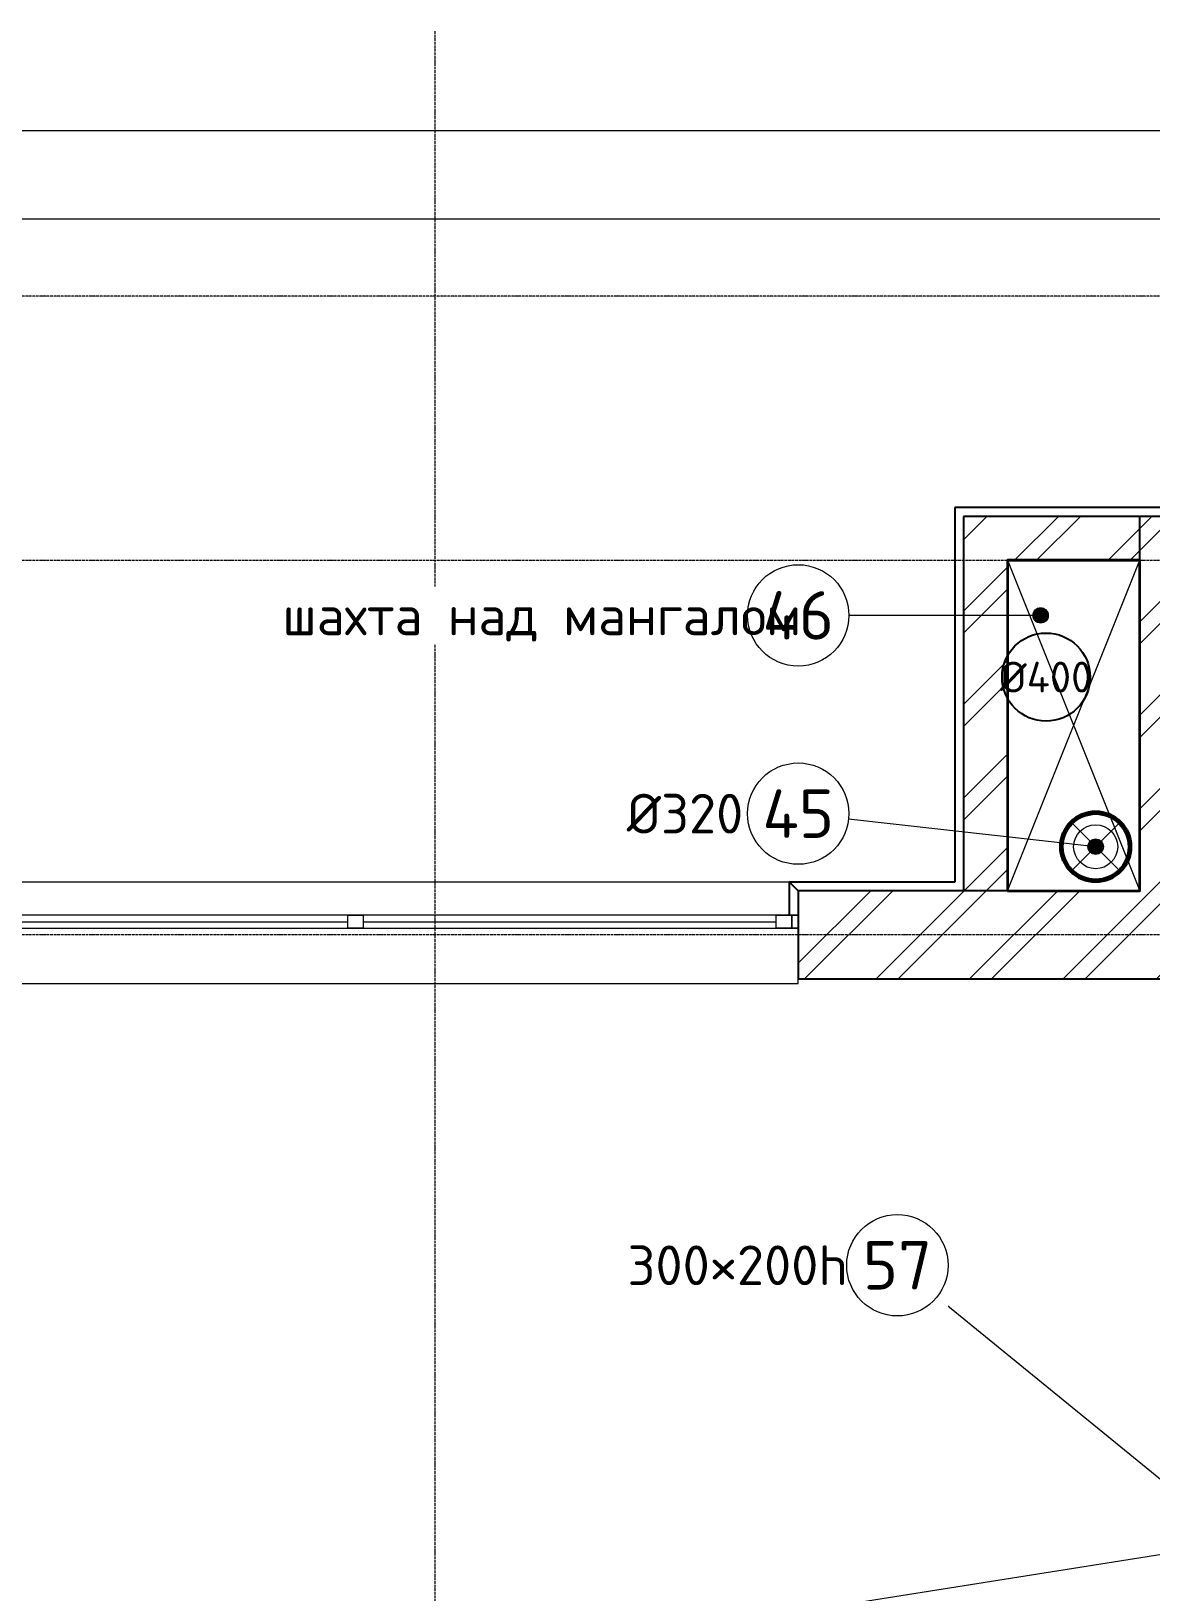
# Model space of a CAD drawing. Header units: millimetres. Extents: x -5016 to 63303, y -6019 to 98943.
# Drawn here: x 4269 to 9350, y 50818 to 57902 of the extents above; entities that cross this region are included whole.
import ezdxf
from ezdxf.enums import TextEntityAlignment as Align

# ---------------------------------------------------------------- set-up
doc = ezdxf.new("R2010")
doc.units = ezdxf.units.MM
doc.linetypes.add('Осевая 12-2-2', pattern=[16, 12, -2, 0, -2])
for name, color, linetype, lineweight in [('A-FLOR', 9, 'Continuous', 13), ('A-GLAZ', 8, 'Continuous', 13), ('A-WALL', 8, 'Continuous', 13), ('A-WALL-PATT', 8, 'Continuous', 13), ('S-GRID', 8, 'Continuous', 13), ('АР_подложка', 8, 'Continuous', 13), ('ТЗ_АР', 5, 'Continuous', 35), ('ТЗ_АР_марки', 7, 'Continuous', 18), ('ТЗ_контекст', 8, 'Continuous', 18)]:
    doc.layers.add(name, color=color, linetype=linetype, lineweight=lineweight)
doc.styles.add('GOST', font='isocpeur.ttf', dxfattribs={"width": 0.9})
pattern_1 = [(45, (0, 0), (-212.132, 212.132), []), (45, (0, 100), (-212.132, 212.132), [])]

# ---------------------------------------------------------------- blocks, each defined once
blk = doc.blocks.new('INT 20 Окно Прямоугольник 3ст - INT 20 Окно Прямоугольник 3ст 6000_3000-1568890-Этаж 2 - Планировка')
at = {"layer": 'A-GLAZ'}
for p, q in [((2960, 240), (-2960, 240)), ((-3000, 90), (-2900, 90)), ((-2970, 90), (-3000, 90)), ((-2970, 30), (-2970, 90)), ((-2900, 90), (-2970, 90)), ((-2970, 90), (-2970, 30)), ((-1025, 90), (-955, 90)), ((-955, 90), (-1025, 90)), ((955, 90), (1025, 90)), ((1025, 90), (955, 90)), ((2900, 90), (3000, 90)), ((2970, 90), (2900, 90)), ((3000, 90), (2970, 90)), ((2970, 90), (2970, 30)), ((2970, 30), (2970, 90)), ((-3000, 30), (-2970, 30)), ((-2900, 30), (-3000, 30)), ((-2970, 30), (-2900, 30)), ((-955, 30), (-1025, 30)), ((-1025, 30), (-955, 30)), ((1025, 30), (955, 30)), ((955, 30), (1025, 30)), ((3000, 30), (2900, 30)), ((2900, 30), (2970, 30)), ((2970, 30), (3000, 30)), ((-3000, -200), (-3000, -220)), ((3000, -220), (3000, -200)), ((-3000, -220), (3000, -220))]:
    blk.add_line(p, q, dxfattribs=at)
blk = doc.blocks.new('INT 20 Откосы окон снаружи Прямоугольник - INT 20 Откосы окон снаружи Прямоугольник-1566592-Этаж 2 - Планировка')
at = {"layer": 'A-WALL', "lineweight": 25}
for p, q in [((-2976.7, 70), (-2976.7, -80)), ((2943.3, -80), (2943.3, 70))]:
    blk.add_line(p, q, dxfattribs=at)
blk = doc.blocks.new('INT 20 Стекло - Стекло-1566597-Этаж 2 - Планировка')
at = {"layer": 'A-GLAZ'}
for p, q in [((1510, 30), (-400, 30)), ((-400, 30), (-400, -30)), ((-400, 0), (1510, 0)), ((1510, -30), (1510, 30)), ((-400, -30), (1510, -30))]:
    blk.add_line(p, q, dxfattribs=at)
blk = doc.blocks.new('INT 20 Стекло - Стекло-1566596-Этаж 2 - Планировка')
at = {"layer": 'A-GLAZ'}
for p, q in [((1475, 30), (-400, 30)), ((-400, 30), (-400, -30)), ((-400, 0), (1475, 0)), ((1475, -30), (1475, 30)), ((-400, -30), (1475, -30))]:
    blk.add_line(p, q, dxfattribs=at)
blk = doc.blocks.new('АР_plan2')
at = {"layer": 'A-WALL-PATT', "lineweight": 9}
h = blk.add_hatch(dxfattribs=at)
h.set_pattern_fill('FP_1', color=256, style=0, pattern_type=2)
h.set_pattern_definition(pattern_1)
h.paths.add_polyline_path([(11468.2, 20172.6), (11468.2, 20372.6), (10668.2, 20372.6), (10668.2, 20172.6), (10875.4, 20172.6)])
h = blk.add_hatch(dxfattribs=at)
h.set_pattern_fill('FP_1', color=256, style=0, pattern_type=2)
h.set_pattern_definition(pattern_1)
h.paths.add_polyline_path([(11868.2, 18672.6), (11868.2, 20372.6), (11468.2, 20372.6), (11468.2, 18672.6)])
h = blk.add_hatch(dxfattribs=at)
h.set_pattern_fill('FP_1', color=256, style=0, pattern_type=2)
h.set_pattern_definition(pattern_1)
h.paths.add_polyline_path([(10668.2, 18672.6), (10868.2, 18672.6), (10868.2, 20172.6), (10668.2, 20172.6)])
h = blk.add_hatch(dxfattribs=at)
h.set_pattern_fill('FP_1', color=256, style=0, pattern_type=2)
h.set_pattern_definition(pattern_1)
h.paths.add_polyline_path([(11568.2, 18272.6), (11868.2, 18272.6), (11868.2, 18672.6), (9918.2, 18672.6), (9918.2, 18272.6), (10875.4, 18272.6)])
h.paths.add_polyline_path([(3654.8, 18272.6), (3918.2, 18272.6), (3918.2, 18672.6), (1968.2, 18672.6), (1968.2, 18272.6), (2368.2, 18272.6)])
at = {"layer": 'A-FLOR'}
for p, q in [((12518.2, 22122.6), (1418.2, 22122.6)), ((3168.2, 21722.6), (12118.2, 21722.6))]:
    blk.add_line(p, q, dxfattribs=at)
at = {"layer": 'A-WALL', "lineweight": 25}
for p, q in [((10628.2, 20412.6), (10628.2, 18712.6)), ((12048.2, 20412.6), (10628.2, 20412.6)), ((12008.2, 20372.6), (10668.2, 20372.6)), ((10668.2, 20372.6), (10668.2, 18672.6)), ((11468.2, 18672.6), (11468.2, 20372.6)), ((10868.2, 20172.6), (11468.2, 20172.6)), ((10868.2, 18672.6), (10868.2, 20172.6)), ((10628.2, 18712.6), (9878.2, 18712.6)), ((9878.2, 18712.6), (9918.2, 18672.6)), ((9918.2, 18672.6), (9918.2, 18272.6)), ((11468.2, 18672.6), (9918.2, 18672.6)), ((9918.2, 18272.6), (11868.2, 18272.6))]:
    blk.add_line(p, q, dxfattribs=at)
at = {"layer": 'S-GRID', "color": 251, "linetype": 'Осевая 12-2-2', "true_color": 0x646464}
for p, q in [((8268.2, 22574.8), (8268.2, -1346.2)), ((23375.6, 21372.6), (-1176.1, 21372.6)), ((23375.6, 20172.6), (-1176.1, 20172.6)), ((23375.6, 18472.6), (-1176.1, 18472.6))]:
    blk.add_line(p, q, dxfattribs=at)
at = {"layer": 'A-GLAZ'}
for name, p in [('INT 20 Окно Прямоугольник 3ст - INT 20 Окно Прямоугольник 3ст 6000_3000-1568890-Этаж 2 - Планировка', (6918.2, 18472.6)), ('INT 20 Стекло - Стекло-1566597-Этаж 2 - Планировка', (6363.2, 18532.6)), ('INT 20 Стекло - Стекло-1566596-Этаж 2 - Планировка', (8343.2, 18532.6))]:
    blk.add_blockref(name, p, dxfattribs=at)
at = {"layer": 'A-WALL', "lineweight": 25}
blk.add_blockref('INT 20 Откосы окон снаружи Прямоугольник - INT 20 Откосы окон снаружи Прямоугольник-1566592-Этаж 2 - Планировка', (6934.9, 18642.6), dxfattribs=at)

msp = doc.modelspace()

# ---------------------------------------------------------------- block references
at = {"layer": 'АР_подложка'}
msp.add_blockref('АР_plan2', (-2168, 35327), dxfattribs=at)

# ---------------------------------------------------------------- next in the draw order: hatches: boundary and pattern name
at = {"layer": 'ТЗ_АР_марки'}
h = msp.add_hatch(color=7, dxfattribs=at)
edge = h.paths.add_edge_path()
edge.add_arc((8850, 55250), 35, 0, 360)
h = msp.add_hatch(color=7, dxfattribs=at)
edge = h.paths.add_edge_path()
edge.add_arc((9100, 54200), 35, 0, 360)

# ---------------------------------------------------------------- next in the draw order: linework, layer by layer
at = {"layer": 'ТЗ_АР', "lineweight": 35}
msp.add_lwpolyline([(8700, 54000), (9300, 54000), (9300, 55500), (8700, 55500)], close=True, dxfattribs=at)
at = {"layer": 'ТЗ_АР', "lineweight": 13}
for points in [[(8700, 54000), (9300, 55500)], [(8700, 55500), (9300, 54000)]]:
    msp.add_lwpolyline(points, dxfattribs=at)
at = {"layer": 'ТЗ_АР', "lineweight": 18}
for points in [[(8986.9, 54086.9), (9213.1, 54313.1)], [(8986.9, 54313.1), (9213.1, 54086.9)]]:
    msp.add_lwpolyline(points, dxfattribs=at)
at = {"layer": 'ТЗ_АР', "lineweight": 35}
for radius in [160, 150]:
    msp.add_circle((9100, 54200), radius, dxfattribs=at)
at = {"layer": 'ТЗ_АР', "lineweight": 18}
msp.add_circle((9100, 54200), 100, dxfattribs=at)
at = {"layer": 'ТЗ_АР_марки', "lineweight": 13}
for points in [[(8850, 55250), (7980, 55250)], [(9100, 54200), (7978.6, 54324.6)], [(9550, 51200), (8378.3, 52154.7)], [(14210, 51750), (5927.2, 50436)]]:
    msp.add_lwpolyline(points, dxfattribs=at)
at = {"layer": 'ТЗ_АР_марки'}
for centre in [(8850, 55250), (9100, 54200)]:
    msp.add_circle(centre, 35, dxfattribs=at)
at = {"layer": 'ТЗ_контекст', "lineweight": 25}
msp.add_circle((8875, 54970), 200, dxfattribs=at)

# ---------------------------------------------------------------- next in the draw order: texts
at = {"layer": 'ТЗ_контекст', "style": 'GOST'}
msp.add_text('Ø400', height=140, dxfattribs=at).set_placement((8875, 54970), align=Align.MIDDLE_CENTER)

# ---------------------------------------------------------------- next in the draw order: wipeouts: each hides what was drawn before it
for points in [[(5361.2, 55120), (7460, 55120), (7460, 55380), (5361.2, 55380)], [(6923.6, 54220), (7460, 54220), (7460, 54480), (6923.6, 54480)], [(6927.2, 52170), (7910, 52170), (7910, 52430), (6927.2, 52430)]]:
    msp.add_wipeout(points)

# ---------------------------------------------------------------- next in the draw order: wipeouts: each hides what was drawn before it
for points in [[(7520, 55020), (7980, 55020), (7980, 55480), (7520, 55480)], [(7520, 54120), (7980, 54120), (7980, 54580), (7520, 54580)], [(7970, 52070), (8430, 52070), (8430, 52530), (7970, 52530)]]:
    msp.add_wipeout(points)

# ---------------------------------------------------------------- next in the draw order: linework, layer by layer
at = {"layer": 'ТЗ_АР_марки', "lineweight": 18}
for centre in [(7750, 55250), (7750, 54350), (8200, 52300)]:
    msp.add_circle(centre, 230, dxfattribs=at)

# ---------------------------------------------------------------- next in the draw order: texts
at = {"layer": 'ТЗ_АР_марки', "style": 'GOST'}
for s, p in [('46', (7750, 55250)), ('45', (7750, 54350)), ('57', (8200, 52300))]:
    msp.add_text(s, height=220, dxfattribs=at).set_placement(p, align=Align.MIDDLE_CENTER)
for s, p in [('шахта над мангалом', (5409.2, 55250)), ('Ø320', (6971.6, 54350)), ('300×200h', (6975.2, 52300))]:
    msp.add_text(s, height=180, dxfattribs=at).set_placement(p, align=Align.MIDDLE_LEFT)

doc.saveas('drawing.dxf')
